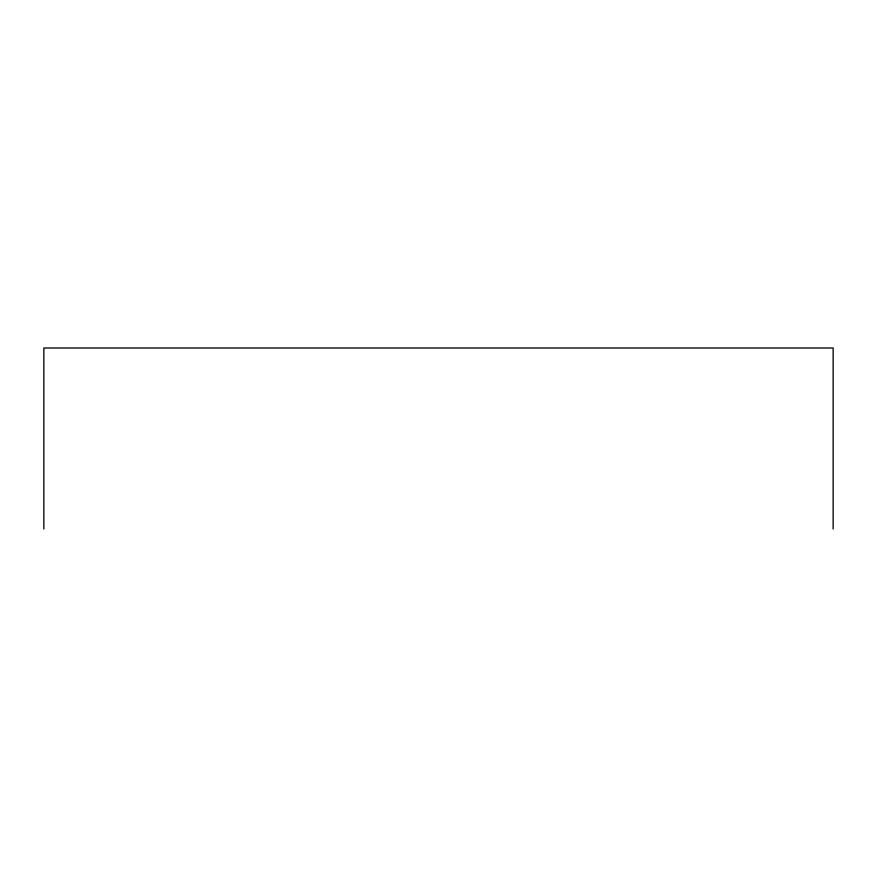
<?xml version="1.0" encoding="UTF-8"?>
<svg xmlns="http://www.w3.org/2000/svg" width="877" height="877" viewBox="0 0 877 877"><rect width="100%" height="100%" fill="white"/><g stroke="black" fill="none" stroke-linecap="round" stroke-linejoin="round"><path stroke-width="1.32" d="M833.15 528.995L833.15 348.005L43.85 348.005L43.85 528.995"/></g></svg>
